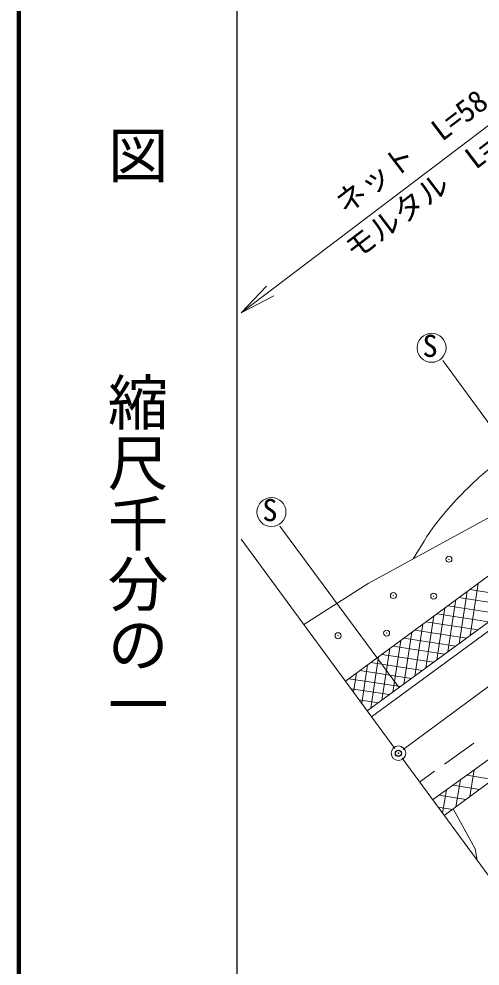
# Model space of a CAD drawing. Units: millimetres, scale not verified. Extents: x 40000 to 680000, y 20000 to 380000.
# Drawn here: x 40000 to 78096, y 241868 to 320211 of the extents above; entities that cross this region are included whole.
import ezdxf
from ezdxf.enums import TextEntityAlignment as Align

# ---------------------------------------------------------------- set-up
doc = ezdxf.new("R2010")
doc.units = ezdxf.units.MM
doc.header["$LTSCALE"] = 1000
doc.header["$PDMODE"] = 32
doc.header["$PDSIZE"] = 500
doc.linetypes.add('CHAIN', pattern=[18.5, 12, -1.5, 3.5, -1.5])
for name, color, linetype, lineweight in [('M-BGD', 7, 'Continuous', 13), ('M-BMK', 2, 'CHAIN', 13), ('M-TTL', 2, 'Continuous', 140), ('M-TTL-BAND', 7, 'Continuous', 25), ('M-WORK', 1, 'Continuous', 13)]:
    doc.layers.add(name, color=color, linetype=linetype, lineweight=lineweight)
doc.layers.add('M-OTRS', color=6, linetype='Continuous')
doc.styles.add('@ＭＳ ゴシック', font='')
doc.styles.add('ＭＳ ゴシック', font='')
doc.styles.get('@ＭＳ ゴシック').set_extended_font_data('@MS Gothic')
doc.styles.get('ＭＳ ゴシック').set_extended_font_data('MS Gothic')

# ---------------------------------------------------------------- blocks, each defined once
blk = doc.blocks.new('open_arrow')
at = {"color": 0, "linetype": 'Continuous', "lineweight": -2}
blk.add_lwpolyline([(7.5, 1.25), (0, 0), (7.5, -1.25)], dxfattribs=at)

msp = doc.modelspace()

# ---------------------------------------------------------------- linework, layer by layer
at = {"layer": 'M-BGD'}
msp.add_circle((71355, 259473), 600, dxfattribs=at)
at = {"layer": 'M-BMK'}
msp.add_line((71757, 259771), (130222, 303186), dxfattribs=at)
at = {"layer": 'M-OTRS'}
msp.add_point((71355, 259473), dxfattribs=at)
at = {"layer": 'M-TTL'}
msp.add_line((40000, 380000), (40000, 20000), dxfattribs=at)
at = {"layer": 'M-TTL-BAND'}
msp.add_line((58000, 370000), (58000, 20000), dxfattribs=at)
at = {"layer": 'M-WORK'}
for p, q in [((94976, 323680), (58367, 295894)), ((68781, 262979), (131917, 309235)), ((69136, 262495), (132256, 308740)), ((108813, 296342), (66982, 265431)), ((75030, 291969), (86525, 276129)), ((89126, 284609), (68844, 273501)), ((61563, 278255), (71366, 264955)), ((71059, 259876), (58367, 277166)), ((100919, 274810), (74175, 255631)), ((68844, 273501), (63531, 270132)), ((77272, 269199), (77935, 273525)), ((76360, 268531), (77022, 272850)), ((77242, 273013), (81570, 272349)), ((75448, 267863), (76109, 272176)), ((76335, 272342), (80657, 271680)), ((74536, 267195), (75197, 271501)), ((75428, 271672), (79743, 271010)), ((73614, 270331), (77916, 269672)), ((73625, 266527), (74284, 270827)), ((74521, 271002), (78830, 270341)), ((72707, 269661), (77003, 269002)), ((72713, 265859), (73371, 270152)), ((70889, 264523), (71546, 268803)), ((71800, 268991), (76089, 268333)), ((71801, 265191), (72458, 269478)), ((69977, 263855), (70633, 268129)), ((70893, 268321), (75176, 267664)), ((69066, 263187), (69720, 267454)), ((69986, 267650), (74262, 266995)), ((68321, 263607), (68807, 266780)), ((69079, 266980), (73349, 266325)), ((75138, 254319), (91756, 266657)), ((67264, 265640), (71522, 264987)), ((67651, 264519), (67894, 266105)), ((68172, 266310), (72435, 265656)), ((67442, 264803), (70608, 264318)), ((68112, 263891), (69695, 263648)), ((77589, 260314), (75155, 258560)), ((92893, 230133), (71651, 259070)), ((74344, 257976), (73108, 257085)), ((77623, 258104), (77259, 255894)), ((76474, 257280), (76104, 255036)), ((77006, 257661), (79161, 257306)), ((75325, 256455), (75003, 254504)), ((75856, 256837), (78044, 256476)), ((74707, 256013), (76927, 255647)), ((74630, 255012), (75810, 254817)), ((75868, 254861), (77693, 251567)), ((77693, 251567), (77873, 250594))]:
    msp.add_line(p, q, dxfattribs=at)
for centre in [(74095, 293007), (60862, 279421)]:
    msp.add_circle(centre, 1200, dxfattribs=at)
msp.add_open_spline([(72566, 275540), (73194, 276512), (73739, 277544), (74450, 278457), (75528, 279841), (76738, 281128), (78036, 282306), (79391, 283537), (80994, 284467), (82395, 285646), (83834, 286858), (85160, 288200), (86542, 289477)], degree=3, knots=[0, 0, 0, 0, 1, 1, 1, 2, 2, 2, 3, 3, 3, 4, 4, 4, 4], dxfattribs=at)
for p in [(75523, 275522), (70935, 272517), (74275, 272464), (70373, 269406), (66366, 269195)]:
    msp.add_point(p, dxfattribs=at)

# ---------------------------------------------------------------- block references
at = {"layer": 'M-WORK', "xscale": 400, "yscale": 400, "rotation": 37.2}
msp.add_blockref('open_arrow', (58367, 295894), dxfattribs=at)

# ---------------------------------------------------------------- texts
at = {"layer": 'M-TTL-BAND', "style": '@ＭＳ ゴシック'}
for s, p in [('平\u3000\u3000面\u3000\u3000図', (49777, 306475)), ('縮尺千分の一', (49777, 261030))]:
    msp.add_text(s, height=3666, rotation=270, dxfattribs=at).set_placement(p, align=Align.MIDDLE_RIGHT)
at = {"layer": 'M-WORK', "style": 'ＭＳ ゴシック'}
for s, p in [('ネット\u3000L=58.0', (74278, 308819)), ('モルタル\u3000L=58.0', (76070, 305746))]:
    msp.add_text(s, height=1833, rotation=37.198, dxfattribs=at).set_placement(p, align=Align.BOTTOM_CENTER)
for p in [(73345, 291705), (60112, 278119)]:
    msp.add_text('S', height=1833, dxfattribs=at).set_placement(p, align=Align.BOTTOM_LEFT)

doc.saveas('drawing.dxf')
